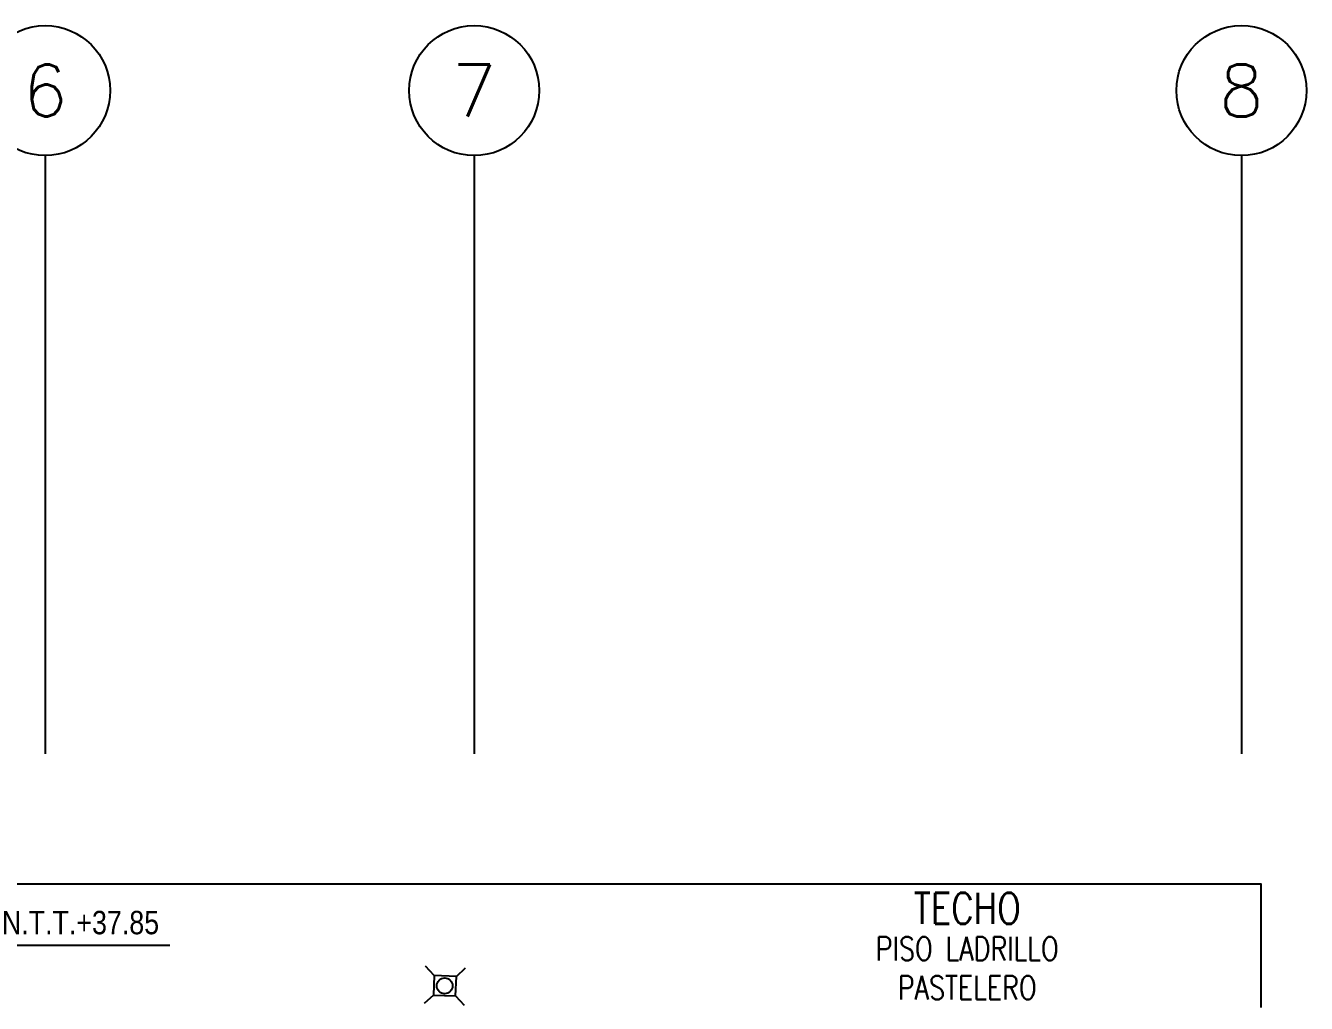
# Model space of a CAD drawing. Header units: millimetres. Extents: x 98 to 155, y -181 to 127.
# Drawn here: x 111.992 to 116.917, y -115.131 to -111.372 of the extents above; entities that cross this region are included whole.
import ezdxf
from ezdxf.enums import TextEntityAlignment as Align

# ---------------------------------------------------------------- set-up
doc = ezdxf.new("R2010")
doc.units = ezdxf.units.MM
doc.header["$LTSCALE"] = 15
doc.linetypes.add('PHANTOM', pattern=[63.5, 31.75, -6.35, 6.35, -6.35, 6.35, -6.35])
doc.linetypes.add('PHANTOM2', pattern=[1.25, 0.625, -0.125, 0.125, -0.125, 0.125, -0.125])
doc.layers.get('0').update_dxf_attribs({"color": 250})
for name, color, linetype in [('A-EJES', 250, 'PHANTOM'), ('A-LINEAS', 250, 'Continuous'), ('A-NIVELES-NPT', 252, 'Continuous'), ('A-TEXTO-ACABADO PISO', 250, 'Continuous'), ('A_30_DispositivosSanit', 250, 'Continuous'), ('A_50_TextoAmbiente', 252, 'Continuous')]:
    doc.layers.add(name, color=color, linetype=linetype)
doc.styles.add('R80', font='ARIALN.TTF', dxfattribs={"height": 2.03})
doc.styles.add('ROMANS', font='romans.shx', dxfattribs={"width": 0.8})

# ---------------------------------------------------------------- blocks, each defined once
blk = doc.blocks.new('Ejes_Torre C')
at = {"layer": 'A-EJES', "linetype": 'PHANTOM2'}
for points in [[(10.425, 16.65), (10.425, 14.35)], [(12.075, 16.65), (12.075, 14.35)], [(15.025, 16.65), (15.025, 14.35)]]:
    blk.add_lwpolyline(points, dxfattribs=at)
at = {"layer": 'A-EJES', "linetype": 'Continuous'}
for centre in [(10.425, 16.9), (12.075, 16.9), (15.025, 16.9)]:
    blk.add_circle(centre, 0.25, dxfattribs=at)
at = {"layer": 'A-EJES', "linetype": 'Continuous', "style": 'ROMANS'}
for s, p in [('6', (10.425, 16.9)), ('7', (12.075, 16.9)), ('8', (15.025, 16.9))]:
    blk.add_text(s, height=0.2, dxfattribs=at).set_placement(p, align=Align.MIDDLE_CENTER)
blk = doc.blocks.new('SIM NIVEL PLANTA')
at = {"linetype": 'Continuous'}
h = blk.add_hatch(dxfattribs=at)
h.set_pattern_fill('_USER', color=256, scale=0.089997, angle=45, style=0, pattern_type=0)
h.set_pattern_definition([(45, (31854.49523, 23864.84028), (-0.06363728001, 0.06363728001), [])])
h.paths.add_polyline_path([(-17.329, 0), (-15.979, 0, 0.409209), (-17.329, 1.327)])
h.paths.add_polyline_path([(-18.679, 0, 0.004279), (-18.679, -0.023, 0.414214), (-17.329, -1.373), (-17.329, 0)])
for p, q in [((-17.329, -3.577), (-17.329, 3.344)), ((-2, 0), (-20, 0))]:
    blk.add_line(p, q)
blk.add_circle((-17.329, -0.023), 1.35, dxfattribs=at)
at = {"style": 'R80'}
blk.add_attdef('N.P.T.+0.00', text='', height=1.8, dxfattribs=at).set_placement((-8.871, 1.774), align=Align.MIDDLE_CENTER)
blk = doc.blocks.new('0-sumidero')
for p, q in [((-0.0421, 0.0382), (-0.0763, 0.0724)), ((0.0435, 0.0382), (0.0777, 0.0724)), ((0.0435, 0.0382), (-0.0421, 0.0382)), ((-0.0421, 0.0382), (-0.0421, -0.0369)), ((0.0435, -0.0369), (0.0435, 0.0382)), ((-0.0421, -0.0369), (-0.0763, -0.0711)), ((-0.0421, -0.0369), (0.0435, -0.0369)), ((0.0435, -0.0369), (0.0777, -0.0711))]:
    blk.add_line(p, q)
blk.add_circle((0, 0), 0.0303)
blk = doc.blocks.new('sum')
at = {"layer": 'A_30_DispositivosSanit', "rotation": 45.00000007321594}
blk.add_blockref('0-sumidero', (0, 0), dxfattribs=at)

msp = doc.modelspace()

# ---------------------------------------------------------------- linework, layer by layer
at = {"layer": 'A-LINEAS'}
msp.add_lwpolyline([(102.9921, -117.4719), (102.9921, -114.672), (116.7421, -114.6719), (116.7421, -115.1469)], dxfattribs=at)

# ---------------------------------------------------------------- block references
at = {"layer": 'A-EJES'}
msp.add_blockref('Ejes_Torre C', (101.6421, -128.5219), dxfattribs=at)
at = {"layer": 'A-NIVELES-NPT', "xscale": 0.05, "yscale": 0.05, "zscale": 0.05}
msp.add_blockref('SIM NIVEL PLANTA', (112.6467, -114.9094, 0), dxfattribs=at).add_auto_attribs({'N.P.T.+0.00': 'N.T.T.+37.85'})
at = {"layer": 'A_30_DispositivosSanit', "rotation": 312.7190348752735}
msp.add_blockref('sum', (113.6036, -115.0641, 0), dxfattribs=at)

# ---------------------------------------------------------------- texts
at = {"layer": 'A-TEXTO-ACABADO PISO', "insert": (115.6129, -114.876), "char_height": 0.09, "attachment_point": 2, "style": 'ROMANS'}
msp.add_mtext_dynamic_manual_height_columns('PISO LADRILLO PASTELERO', width=1.20225, gutter_width=12.5, heights=[0], dxfattribs=at)
at = {"layer": 'A_50_TextoAmbiente', "style": 'ROMANS', "width": 0.8}
msp.add_text('TECHO', height=0.12, dxfattribs=at).set_placement((115.6129, -114.826), align=Align.CENTER)

doc.saveas('drawing.dxf')
